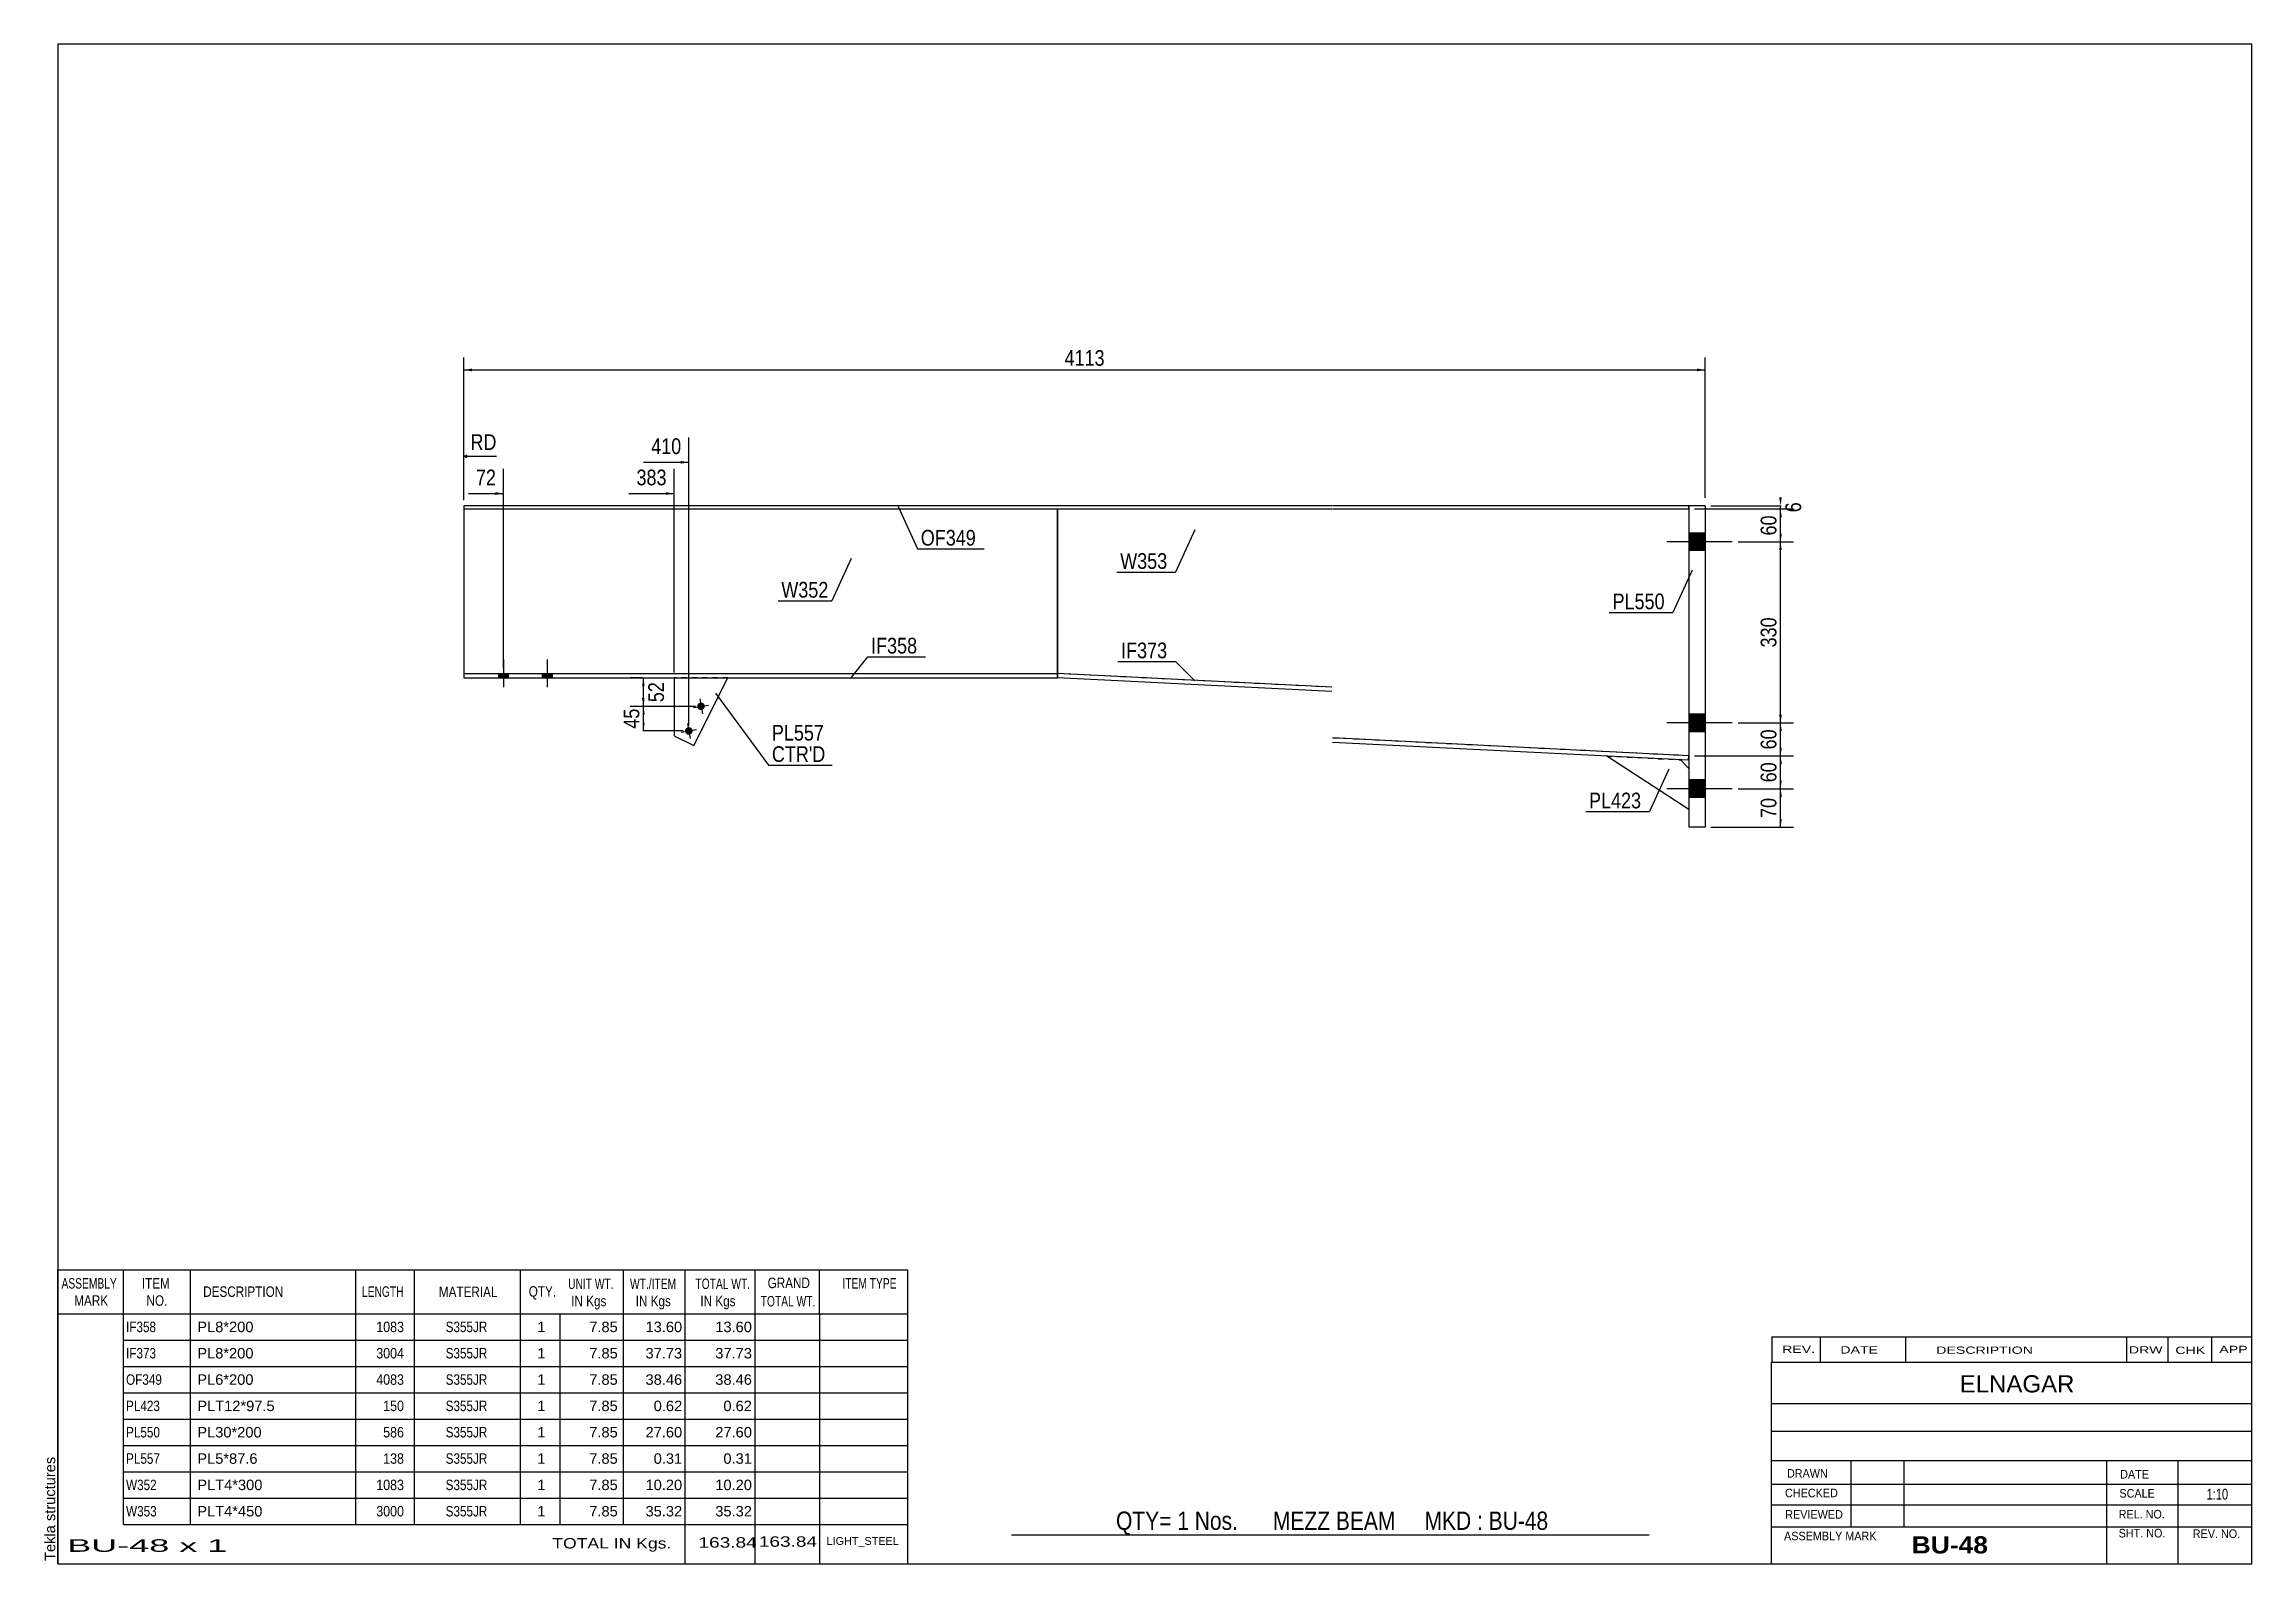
# Model space of a CAD drawing. Header units: millimetres. Extents: x -77 to 326, y -176 to 101.
import ezdxf

# ---------------------------------------------------------------- set-up
doc = ezdxf.new("R2010")
doc.units = ezdxf.units.MM
doc.linetypes.add('DXK_LINE_DOT1', pattern=[1.8814, 0.9407, -0.9407])
doc.styles.add('Arial', font='ARIAL.TTF', dxfattribs={"height": 0.2})
doc.styles.add('Arial Bold', font='ARIALBD.TTF', dxfattribs={"height": 0.2})
doc.styles.add('Arial Narrow', font='ARIALN.TTF', dxfattribs={"height": 0.2})

# ---------------------------------------------------------------- blocks, each defined once
blk = doc.blocks.new('Unknown-627396128-1211')
at = {"color": 5, "linetype": 'Continuous'}
for p, q in [((325.98, 100.73), (-74.02, 100.73)), ((-74.02, 100.73), (-74.02, -176.27)), ((325.98, -176.27), (325.98, 100.73)), ((-74.02, -176.27), (325.98, -176.27))]:
    blk.add_line(p, q, dxfattribs=at)
at = {"color": 174, "linetype": 'Continuous', "style": 'Arial'}
blk.add_text('Tekla structures', height=1.9102, rotation=90, dxfattribs=at).set_placement((-74.52, -175.77))
blk = doc.blocks.new('Part-627396128-1279 - 1232')
at = {"color": 2, "linetype": 'Continuous'}
for p, q in [((0, 16.6), (0, 16)), ((158.25, 16.6), (0, 16.6)), ((223.33, 16.6), (158.35, 16.6)), ((223.33, 16), (223.33, 16.6)), ((0, 16), (158.25, 16)), ((158.35, 16), (223.33, 16))]:
    blk.add_line(p, q, dxfattribs=at)
blk = doc.blocks.new('Part-627396128-1301 - 1232')
at = {"color": 2, "linetype": 'Continuous'}
blk.add_line((108.25, -14), (108.25, 16), dxfattribs=at)
at = {"color": 7, "linetype": 'DXK_LINE_DOT1'}
for p, q in [((108.25, 16), (158.25, 16)), ((158.35, 16), (223.33, 16)), ((223.33, 16), (223.33, -29)), ((158.25, -16.5), (108.25, -14)), ((223.33, -29), (158.35, -25.75))]:
    blk.add_line(p, q, dxfattribs=at)
blk = doc.blocks.new('Part-627396128-1323 - 1232')
at = {"color": 2, "linetype": 'Continuous'}
for p, q in [((0, -14), (0, -14.8)), ((0, -14), (108.25, -14)), ((0, -14.8), (108.25, -14.8)), ((108.25, -14), (108.25, -14.8))]:
    blk.add_line(p, q, dxfattribs=at)
blk = doc.blocks.new('Part-627396128-1345 - 1232')
at = {"color": 2, "linetype": 'Continuous'}
for p, q in [((108.21, -14.8), (108.25, -14)), ((158.25, -17.3), (108.21, -14.8)), ((158.25, -16.5), (108.25, -14)), ((223.33, -29), (158.35, -25.75)), ((223.29, -29.8), (158.35, -26.55)), ((223.29, -29.8), (223.33, -29))]:
    blk.add_line(p, q, dxfattribs=at)
blk = doc.blocks.new('Part-627396128-1367 - 1232')
at = {"color": 2, "linetype": 'Continuous'}
for p, q in [((226.33, 16.6), (223.33, 16.6)), ((223.33, 16.6), (223.33, -42)), ((226.33, 16.6), (226.33, -42)), ((226.33, -42), (223.33, -42))]:
    blk.add_line(p, q, dxfattribs=at)
blk = doc.blocks.new('Part-627396128-1389 - 1232')
at = {"color": 2, "linetype": 'Continuous'}
for p, q in [((223.33, -38.8), (208.35, -29.05)), ((221.83, -29.73), (223.33, -31.3))]:
    blk.add_line(p, q, dxfattribs=at)
at = {"color": 7, "linetype": 'DXK_LINE_DOT1'}
for p, q in [((208.35, -29.05), (221.83, -29.73)), ((223.33, -31.3), (223.33, -38.8))]:
    blk.add_line(p, q, dxfattribs=at)
blk = doc.blocks.new('Part-627396128-1442 - 1232')
at = {"color": 2, "linetype": 'Continuous'}
for p, q in [((38.32, -14.8), (38.32, -25.36)), ((41.9, -27.14), (48.13, -14.8)), ((38.32, -25.36), (41.9, -27.14))]:
    blk.add_line(p, q, dxfattribs=at)
at = {"color": 7, "linetype": 'DXK_LINE_DOT1'}
blk.add_line((48.13, -14.8), (38.32, -14.8), dxfattribs=at)
blk = doc.blocks.new('Part-627396128-1458 - 1232')
at = {"color": 2, "linetype": 'Continuous'}
for p, q in [((0, 16), (0, -14)), ((108.25, 16), (108.25, -14))]:
    blk.add_line(p, q, dxfattribs=at)
at = {"color": 7, "linetype": 'DXK_LINE_DOT1'}
for p, q in [((0, 16), (108.25, 16)), ((0, -14), (108.25, -14))]:
    blk.add_line(p, q, dxfattribs=at)
blk = doc.blocks.new('Bolt-627396128-1459 - 1232')
at = {"linetype": 'Continuous'}
for points in [[(6.35, -14.8), (8.15, -14.8), (8.15, -14), (6.35, -14)], [(6.35, -14.8), (8.15, -14.8), (8.15, -14), (6.35, -14)], [(14.35, -14.8), (16.15, -14.8), (16.15, -14), (14.35, -14)], [(14.35, -14.8), (16.15, -14.8), (16.15, -14), (14.35, -14)]]:
    blk.add_hatch(color=3, dxfattribs=at).paths.add_polyline_path(points)
at = {"color": 3, "linetype": 'Continuous'}
for p, q in [((7.25, -16.46), (7.25, -11.46)), ((7.25, -16.46), (7.25, -11.46)), ((15.25, -16.46), (15.25, -11.46)), ((15.25, -16.46), (15.25, -11.46)), ((6.35, -14.8), (6.35, -14)), ((6.35, -14.8), (6.35, -14)), ((8.15, -14.8), (8.15, -14)), ((8.15, -14.8), (8.15, -14)), ((14.35, -14.8), (14.35, -14)), ((14.35, -14.8), (14.35, -14)), ((16.15, -14.8), (16.15, -14)), ((16.15, -14.8), (16.15, -14))]:
    blk.add_line(p, q, dxfattribs=at)
blk = doc.blocks.new('Bolt-627396128-1460 - 1232')
at = {"linetype": 'Continuous'}
for points in [[(223.33, 11.6), (223.33, 8.4), (226.33, 8.4), (226.33, 11.6)], [(223.33, 11.6), (223.33, 8.4), (226.33, 8.4), (226.33, 11.6)], [(223.33, -21.4), (223.33, -24.6), (226.33, -24.6), (226.33, -21.4)], [(223.33, -21.4), (223.33, -24.6), (226.33, -24.6), (226.33, -21.4)], [(223.33, -33.4), (223.33, -36.6), (226.33, -36.6), (226.33, -33.4)], [(223.33, -33.4), (223.33, -36.6), (226.33, -36.6), (226.33, -33.4)]]:
    blk.add_hatch(color=3, dxfattribs=at).paths.add_polyline_path(points)
at = {"color": 3, "linetype": 'Continuous'}
for p, q in [((231.23, 10), (219.33, 10)), ((231.23, 10), (219.33, 10)), ((226.33, 11.6), (223.33, 11.6)), ((226.33, 11.6), (223.33, 11.6)), ((226.33, 8.4), (223.33, 8.4)), ((226.33, 8.4), (223.33, 8.4)), ((231.23, -23), (219.33, -23)), ((231.23, -23), (219.33, -23)), ((226.33, -21.4), (223.33, -21.4)), ((226.33, -21.4), (223.33, -21.4)), ((226.33, -24.6), (223.33, -24.6)), ((226.33, -24.6), (223.33, -24.6)), ((231.23, -35), (219.33, -35)), ((231.23, -35), (219.33, -35)), ((226.33, -33.4), (223.33, -33.4)), ((226.33, -33.4), (223.33, -33.4)), ((226.33, -36.6), (223.33, -36.6)), ((226.33, -36.6), (223.33, -36.6))]:
    blk.add_line(p, q, dxfattribs=at)
blk = doc.blocks.new('Bolt-627396128-1461 - 1232')
at = {"linetype": 'Continuous'}
blk.add_hatch(color=3, dxfattribs=at).paths.add_polyline_path([(43.91, -19.86, -1), (42.54, -20.1, -1)])
at = {"color": 3, "linetype": 'Continuous'}
for p, q in [((41.85, -20.22), (44.6, -19.74)), ((42.98, -18.6), (43.47, -21.36))]:
    blk.add_line(p, q, dxfattribs=at)
blk = doc.blocks.new('Bolt-627396128-1462 - 1232')
at = {"linetype": 'Continuous'}
blk.add_hatch(color=3, dxfattribs=at).paths.add_polyline_path([(41.69, -24.34, -1), (40.31, -24.58, -1)])
at = {"color": 3, "linetype": 'Continuous'}
for p, q in [((40.76, -23.08), (41.24, -25.84)), ((39.62, -24.7), (42.38, -24.22))]:
    blk.add_line(p, q, dxfattribs=at)
blk = doc.blocks.new('StraightDimension-627396128-2951 - 1232')
at = {"linetype": 'Continuous'}
for points in [[(32.47, -21.48), (32.72, -19.98), (32.97, -21.48)], [(32.97, -22.96), (32.72, -24.46), (32.47, -22.96)]]:
    blk.add_hatch(color=7, dxfattribs=at).paths.add_polyline_path(points)
at = {"color": 7, "linetype": 'Continuous'}
for p, q in [((42.22, -19.98), (30.47, -19.98)), ((32.72, -24.46), (32.72, -19.98)), ((40, -24.46), (30.47, -24.46))]:
    blk.add_line(p, q, dxfattribs=at)
at = {"color": 0}
blk.add_wipeout([(32.57, -19.79), (28.37, -19.79), (28.37, -24.65), (32.57, -24.65)], dxfattribs=at)
at = {"color": 3, "style": 'Arial Narrow'}
blk.add_text('45', height=2.863, rotation=90.0002, dxfattribs=at).set_placement((31.97, -24.05))
blk = doc.blocks.new('StraightDimension-627396128-1580 - 1232')
at = {"linetype": 'Continuous'}
blk.add_hatch(color=7, dxfattribs=at).paths.add_polyline_path([(39.5, 24.76), (41, 24.51), (39.5, 24.26)])
at = {"color": 7, "linetype": 'Continuous'}
for p, q in [((41, -23.46), (41, 29.01)), ((32.76, 24.51), (41, 24.51))]:
    blk.add_line(p, q, dxfattribs=at)
at = {"color": 0}
blk.add_wipeout([(40.22, 25.41), (40.22, 29.61), (33.54, 29.61), (33.54, 25.41)], dxfattribs=at)
at = {"color": 3, "style": 'Arial Narrow'}
blk.add_text('410', height=2.863, dxfattribs=at).set_placement((34.14, 26.01))
blk = doc.blocks.new('StraightDimension-627396128-1598 - 1232')
at = {"linetype": 'Continuous'}
for points in [[(1.5, 41.1), (0, 41.35), (1.5, 41.6)], [(224.83, 41.6), (226.33, 41.35), (224.83, 41.1)]]:
    blk.add_hatch(color=7, dxfattribs=at).paths.add_polyline_path(points)
at = {"color": 7, "linetype": 'Continuous'}
for p, q in [((0, 17.6), (0, 43.6)), ((0, 41.35), (226.33, 41.35)), ((226.33, 18), (226.33, 43.6))]:
    blk.add_line(p, q, dxfattribs=at)
at = {"color": 0}
blk.add_wipeout([(117.42, 41.5), (117.42, 45.7), (108.91, 45.7), (108.91, 41.5)], dxfattribs=at)
at = {"color": 3, "style": 'Arial Narrow'}
blk.add_text('4113', height=2.863, dxfattribs=at).set_placement((109.51, 42.1))
blk = doc.blocks.new('StraightDimension-627396128-1541 - 1232')
at = {"linetype": 'Continuous'}
blk.add_hatch(color=7, dxfattribs=at).paths.add_polyline_path([(5.72, 19.06), (7.22, 18.81), (5.72, 18.56)])
at = {"color": 7, "linetype": 'Continuous'}
for p, q in [((7.22, -13), (7.22, 23.31)), ((0.82, 18.81), (7.22, 18.81))]:
    blk.add_line(p, q, dxfattribs=at)
at = {"color": 0, "linetype": 'Continuous'}
blk.add_wipeout([(6.53, 26.16), (6.53, 30.36), (0.59, 30.36), (0.59, 26.16)], dxfattribs=at)
at = {"color": 3, "linetype": 'Continuous', "style": 'Arial Narrow'}
blk.add_text('RD', height=2.863, dxfattribs=at).set_placement((1.19, 26.76))
at = {"color": 0}
blk.add_wipeout([(6.45, 19.71), (6.45, 23.91), (1.59, 23.91), (1.59, 19.71)], dxfattribs=at)
at = {"color": 7, "linetype": 'Continuous'}
for p, q in [((0, 17.6), (0, 30.06)), ((0.5, 25.81), (0, 25.56)), ((0.5, 25.31), (0, 25.56)), ((5.93, 25.56), (0, 25.56))]:
    blk.add_line(p, q, dxfattribs=at)
at = {"color": 3, "style": 'Arial Narrow'}
blk.add_text('72', height=2.863, dxfattribs=at).set_placement((2.19, 20.31))
blk = doc.blocks.new('StraightDimension-627396128-1559 - 1232')
at = {"linetype": 'Continuous'}
blk.add_hatch(color=7, dxfattribs=at).paths.add_polyline_path([(36.82, 19.06), (38.32, 18.81), (36.82, 18.56)])
at = {"color": 7, "linetype": 'Continuous'}
for p, q in [((38.32, -13.8), (38.32, 23.31)), ((30.08, 18.81), (38.32, 18.81))]:
    blk.add_line(p, q, dxfattribs=at)
at = {"color": 0}
blk.add_wipeout([(37.54, 19.71), (37.54, 23.91), (30.86, 23.91), (30.86, 19.71)], dxfattribs=at)
at = {"color": 3, "style": 'Arial Narrow'}
blk.add_text('383', height=2.863, dxfattribs=at).set_placement((31.46, 20.31))
blk = doc.blocks.new('StraightDimension-627396128-2950 - 1232')
at = {"linetype": 'Continuous'}
for points in [[(32.47, -16.3), (32.72, -14.8), (32.97, -16.3)], [(32.97, -18.48), (32.72, -19.98), (32.47, -18.48)]]:
    blk.add_hatch(color=7, dxfattribs=at).paths.add_polyline_path(points)
at = {"color": 7, "linetype": 'Continuous'}
for p, q in [((32.42, -14.8), (30.32, -14.8)), ((32.72, -19.98), (32.72, -14.8)), ((42.22, -19.98), (30.32, -19.98))]:
    blk.add_line(p, q, dxfattribs=at)
at = {"color": 0}
blk.add_wipeout([(37.07, -14.96), (32.87, -14.96), (32.87, -19.82), (37.07, -19.82)], dxfattribs=at)
at = {"color": 3, "style": 'Arial Narrow'}
blk.add_text('52', height=2.863, rotation=90.0002, dxfattribs=at).set_placement((36.47, -19.22))
blk = doc.blocks.new('StraightDimension-627396128-3681 - 1232')
at = {"linetype": 'Continuous'}
for points in [[(240.29, 18.1), (240.04, 16.6), (239.79, 18.1)], [(239.79, 14.5), (240.04, 16), (240.29, 14.5)]]:
    blk.add_hatch(color=7, dxfattribs=at).paths.add_polyline_path(points)
at = {"color": 7, "linetype": 'Continuous'}
for p, q in [((227.33, 16.6), (242.29, 16.6)), ((240.04, 16), (240.04, 16.6)), ((224.33, 16), (242.29, 16))]:
    blk.add_line(p, q, dxfattribs=at)
at = {"color": 0}
blk.add_wipeout([(244.39, 17.81), (240.19, 17.81), (240.19, 14.79), (244.39, 14.79)], dxfattribs=at)
at = {"color": 3, "style": 'Arial Narrow'}
blk.add_text('6', height=2.86, rotation=90.0002, dxfattribs=at).set_placement((243.79, 15.39))
blk = doc.blocks.new('StraightDimension-627396128-3682 - 1232')
at = {"linetype": 'Continuous'}
for points in [[(239.79, 14.5), (240.04, 16), (240.29, 14.5)], [(240.29, 11.5), (240.04, 10), (239.79, 11.5)]]:
    blk.add_hatch(color=7, dxfattribs=at).paths.add_polyline_path(points)
at = {"color": 7, "linetype": 'Continuous'}
for p, q in [((224.33, 16), (242.44, 16)), ((240.04, 10), (240.04, 16)), ((232.33, 10), (242.44, 10))]:
    blk.add_line(p, q, dxfattribs=at)
at = {"color": 0}
blk.add_wipeout([(239.89, 15.43), (235.69, 15.43), (235.69, 10.57), (239.89, 10.57)], dxfattribs=at)
at = {"color": 3, "style": 'Arial Narrow'}
blk.add_text('60', height=2.863, rotation=90.0002, dxfattribs=at).set_placement((239.29, 11.17))
blk = doc.blocks.new('StraightDimension-627396128-3683 - 1232')
at = {"linetype": 'Continuous'}
for points in [[(239.79, 8.5), (240.04, 10), (240.29, 8.5)], [(240.29, -21.5), (240.04, -23), (239.79, -21.5)]]:
    blk.add_hatch(color=7, dxfattribs=at).paths.add_polyline_path(points)
at = {"color": 7, "linetype": 'Continuous'}
for p, q in [((232.33, 10), (242.44, 10)), ((240.04, -23), (240.04, 10)), ((232.33, -23), (242.44, -23))]:
    blk.add_line(p, q, dxfattribs=at)
at = {"color": 0}
blk.add_wipeout([(239.89, -3.16), (235.69, -3.16), (235.69, -9.84), (239.89, -9.84)], dxfattribs=at)
at = {"color": 3, "style": 'Arial Narrow'}
blk.add_text('330', height=2.863, rotation=90.0002, dxfattribs=at).set_placement((239.29, -9.24))
blk = doc.blocks.new('StraightDimension-627396128-3684 - 1232')
at = {"linetype": 'Continuous'}
for points in [[(239.79, -24.5), (240.04, -23), (240.29, -24.5)], [(240.29, -27.5), (240.04, -29), (239.79, -27.5)]]:
    blk.add_hatch(color=7, dxfattribs=at).paths.add_polyline_path(points)
at = {"color": 7, "linetype": 'Continuous'}
for p, q in [((232.33, -23), (242.44, -23)), ((240.04, -29), (240.04, -23)), ((224.33, -29), (242.44, -29))]:
    blk.add_line(p, q, dxfattribs=at)
at = {"color": 0}
blk.add_wipeout([(239.89, -23.57), (235.69, -23.57), (235.69, -28.43), (239.89, -28.43)], dxfattribs=at)
at = {"color": 3, "style": 'Arial Narrow'}
blk.add_text('60', height=2.863, rotation=90.0002, dxfattribs=at).set_placement((239.29, -27.83))
blk = doc.blocks.new('StraightDimension-627396128-3685 - 1232')
at = {"linetype": 'Continuous'}
for points in [[(239.79, -30.5), (240.04, -29), (240.29, -30.5)], [(240.29, -33.5), (240.04, -35), (239.79, -33.5)]]:
    blk.add_hatch(color=7, dxfattribs=at).paths.add_polyline_path(points)
at = {"color": 7, "linetype": 'Continuous'}
for p, q in [((224.33, -29), (242.44, -29)), ((240.04, -35), (240.04, -29)), ((232.33, -35), (242.44, -35))]:
    blk.add_line(p, q, dxfattribs=at)
at = {"color": 0}
blk.add_wipeout([(239.89, -29.57), (235.69, -29.57), (235.69, -34.43), (239.89, -34.43)], dxfattribs=at)
at = {"color": 3, "style": 'Arial Narrow'}
blk.add_text('60', height=2.863, rotation=90.0002, dxfattribs=at).set_placement((239.29, -33.83))
blk = doc.blocks.new('StraightDimension-627396128-3686 - 1232')
at = {"linetype": 'Continuous'}
for points in [[(239.79, -36.5), (240.04, -35), (240.29, -36.5)], [(240.29, -40.5), (240.04, -42), (239.79, -40.5)]]:
    blk.add_hatch(color=7, dxfattribs=at).paths.add_polyline_path(points)
at = {"color": 7, "linetype": 'Continuous'}
for p, q in [((232.33, -35), (242.44, -35)), ((240.04, -42), (240.04, -35)), ((227.33, -42), (242.44, -42))]:
    blk.add_line(p, q, dxfattribs=at)
at = {"color": 0}
blk.add_wipeout([(239.89, -36.07), (235.69, -36.07), (235.69, -40.93), (239.89, -40.93)], dxfattribs=at)
at = {"color": 3, "style": 'Arial Narrow'}
blk.add_text('70', height=2.863, rotation=90.0002, dxfattribs=at).set_placement((239.29, -40.33))
blk = doc.blocks.new('CBS_CALLOFF-627396128-3725')
at = {"color": 7, "linetype": 'Continuous'}
blk.add_line((99.86, -171), (216.09, -171.02), dxfattribs=at)
at = {"color": 3, "linetype": 'Continuous', "style": 'Arial Narrow'}
blk.add_text('QTY= 1 Nos.      MEZZ BEAM     MKD : BU-48', height=3.3405, dxfattribs=at).set_placement((118.89, -170.11))
blk = doc.blocks.new('CBS_BOM-627396128-3724')
at = {"color": 7, "linetype": 'Continuous'}
for p, q in [((-74.05, -130.7), (-74.05, -122.7)), ((-74.05, -122.7), (80.87, -122.7)), ((-62.05, -130.7), (-62.05, -122.7)), ((-49.86, -130.7), (-49.86, -122.7)), ((-19.7, -130.7), (-19.7, -122.7)), ((-9.02, -130.7), (-9.02, -122.7)), ((10.3, -130.7), (10.3, -122.7)), ((29.1, -130.7), (29.1, -122.7)), ((40.31, -130.7), (40.31, -122.7)), ((53.1, -130.7), (53.1, -122.7)), ((64.85, -130.7), (64.85, -122.7)), ((80.87, -122.71), (80.86, -130.69)), ((-74.05, -130.7), (80.87, -130.7)), ((-74.05, -135.5), (-74.05, -130.7)), ((-62.05, -135.5), (-62.05, -130.7)), ((-49.86, -135.5), (-49.86, -130.7)), ((-19.7, -135.5), (-19.7, -130.7)), ((-9.02, -135.5), (-9.02, -130.7)), ((10.3, -135.5), (10.3, -130.7)), ((17.56, -135.5), (17.56, -130.7)), ((29.1, -135.5), (29.1, -130.7)), ((40.31, -135.5), (40.31, -130.7)), ((53.1, -135.5), (53.1, -130.7)), ((64.86, -135.5), (64.86, -130.7)), ((80.87, -130.7), (80.87, -135.5)), ((-74.05, -140.3), (-74.05, -135.5)), ((-62.05, -135.5), (80.87, -135.5)), ((-62.05, -140.3), (-62.05, -135.5)), ((-49.86, -140.3), (-49.86, -135.5)), ((-19.7, -140.3), (-19.7, -135.5)), ((-9.02, -140.3), (-9.02, -135.5)), ((10.3, -140.3), (10.3, -135.5)), ((17.56, -140.3), (17.56, -135.5)), ((29.1, -140.3), (29.1, -135.5)), ((40.31, -140.3), (40.31, -135.5)), ((53.1, -140.3), (53.1, -135.5)), ((64.86, -140.3), (64.86, -135.5)), ((80.87, -135.5), (80.87, -140.3)), ((-74.05, -145.1), (-74.05, -140.3)), ((-62.05, -140.3), (80.87, -140.3)), ((-62.05, -145.1), (-62.05, -140.3)), ((-49.86, -145.1), (-49.86, -140.3)), ((-19.7, -145.1), (-19.7, -140.3)), ((-9.02, -145.1), (-9.02, -140.3)), ((10.3, -145.1), (10.3, -140.3)), ((17.56, -145.1), (17.56, -140.3)), ((29.1, -145.1), (29.1, -140.3)), ((40.31, -145.1), (40.31, -140.3)), ((53.1, -145.1), (53.1, -140.3)), ((64.86, -145.1), (64.86, -140.3)), ((80.87, -140.3), (80.87, -145.1)), ((-74.05, -149.9), (-74.05, -145.1)), ((-62.05, -145.1), (80.87, -145.1)), ((-62.05, -149.9), (-62.05, -145.1)), ((-49.86, -149.9), (-49.86, -145.1)), ((-19.7, -149.9), (-19.7, -145.1)), ((-9.02, -149.9), (-9.02, -145.1)), ((10.3, -149.9), (10.3, -145.1)), ((17.56, -149.9), (17.56, -145.1)), ((29.1, -149.9), (29.1, -145.1)), ((40.31, -149.9), (40.31, -145.1)), ((53.1, -149.9), (53.1, -145.1)), ((64.86, -149.9), (64.86, -145.1)), ((80.87, -145.1), (80.87, -149.9)), ((-74.05, -154.7), (-74.05, -149.9)), ((-62.05, -149.9), (80.87, -149.9)), ((-62.05, -154.7), (-62.05, -149.9)), ((-49.86, -154.7), (-49.86, -149.9)), ((-19.7, -154.7), (-19.7, -149.9)), ((-9.02, -154.7), (-9.02, -149.9)), ((10.3, -154.7), (10.3, -149.9)), ((17.56, -154.7), (17.56, -149.9)), ((29.1, -154.7), (29.1, -149.9)), ((40.31, -154.7), (40.31, -149.9)), ((53.1, -154.7), (53.1, -149.9)), ((64.86, -154.7), (64.86, -149.9)), ((80.87, -149.9), (80.87, -154.7)), ((-74.05, -159.5), (-74.05, -154.7)), ((-62.05, -154.7), (80.87, -154.7)), ((-62.05, -159.5), (-62.05, -154.7)), ((-49.86, -159.5), (-49.86, -154.7)), ((-19.7, -159.5), (-19.7, -154.7)), ((-9.02, -159.5), (-9.02, -154.7)), ((10.3, -159.5), (10.3, -154.7)), ((17.56, -159.5), (17.56, -154.7)), ((29.1, -159.5), (29.1, -154.7)), ((40.31, -159.5), (40.31, -154.7)), ((53.1, -159.5), (53.1, -154.7)), ((64.86, -159.5), (64.86, -154.7)), ((80.87, -154.7), (80.87, -159.5)), ((-74.05, -164.3), (-74.05, -159.5)), ((-62.05, -159.5), (80.87, -159.5)), ((-62.05, -164.3), (-62.05, -159.5)), ((-49.86, -164.3), (-49.86, -159.5)), ((-19.7, -164.3), (-19.7, -159.5)), ((-9.02, -164.3), (-9.02, -159.5)), ((10.3, -164.3), (10.3, -159.5)), ((17.56, -164.3), (17.56, -159.5)), ((29.1, -164.3), (29.1, -159.5)), ((40.31, -164.3), (40.31, -159.5)), ((53.1, -164.3), (53.1, -159.5)), ((64.86, -164.3), (64.86, -159.5)), ((80.87, -159.5), (80.87, -164.3)), ((-74.05, -169.1), (-74.05, -164.3)), ((-62.05, -164.3), (80.87, -164.3)), ((-62.05, -169.1), (-62.05, -164.3)), ((-49.86, -169.1), (-49.86, -164.3)), ((-19.7, -169.1), (-19.7, -164.3)), ((-9.02, -169.1), (-9.02, -164.3)), ((10.3, -169.1), (10.3, -164.3)), ((17.56, -169.1), (17.56, -164.3)), ((29.1, -169.1), (29.1, -164.3)), ((40.31, -169.1), (40.31, -164.3)), ((53.1, -169.1), (53.1, -164.3)), ((64.86, -169.1), (64.86, -164.3)), ((80.87, -164.3), (80.87, -169.1)), ((-74.05, -176.3), (-74.05, -169.12)), ((-62.05, -169.1), (80.87, -169.1)), ((40.31, -176.3), (40.31, -169.12)), ((53.1, -176.3), (53.1, -169.12)), ((64.9, -176.3), (64.9, -169.12)), ((80.87, -169.1), (80.87, -176.3)), ((-74.05, -176.3), (80.87, -176.3))]:
    blk.add_line(p, q, dxfattribs=at)
at = {"color": 3, "linetype": 'Continuous', "style": 'Arial'}
for s, height, width, p in [('ASSEMBLY', 1.91, 0.7, (-73.37, -126.12)), ('ITEM', 1.91, 0.8, (-58.73, -126.12)), ('UNIT WT.', 1.91, 0.7, (18.99, -126.2)), ('WT./ITEM', 1.91, 0.7, (30.28, -126.2)), ('TOTAL WT.', 1.91, 0.7, (42.21, -126.2)), ('GRAND', 1.91, 0.8, (55.37, -126.04)), ('ITEM TYPE', 1.91, 0.7, (69.01, -126.12)), ('MARK', 1.91, 0.8, (-71.05, -129.26)), ('NO.', 1.91, 0.8, (-57.87, -129.26)), ('DESCRIPTION', 1.9102, 0.8, (-47.54, -127.63)), ('LENGTH', 1.91, 0.7, (-18.59, -127.63)), ('MATERIAL', 1.91, 0.8, (-4.57, -127.68)), ('QTY.', 1.91, 0.8, (11.82, -127.6)), ('IN Kgs', 1.91, 0.8, (19.56, -129.34)), ('IN Kgs', 1.91, 0.8, (31.32, -129.34)), ('IN Kgs', 1.91, 0.8, (43.11, -129.34)), ('TOTAL WT.', 1.91, 0.7, (54.11, -129.38))]:
    blk.add_text(s, height=height, dxfattribs=dict(at, width=width)).set_placement(p)
at = {"color": 7, "linetype": 'Continuous', "style": 'Arial'}
for s, width, p in [('IF358', 0.8, (-61.6, -134.06)), ('1083', 0.85, (-15.98, -134.06)), ('S355JR', 0.8, (-3.33, -134.06)), ('IF373', 0.8, (-61.6, -138.86)), ('3004', 0.85, (-15.98, -138.86)), ('S355JR', 0.8, (-3.33, -138.86)), ('OF349', 0.8, (-61.6, -143.66)), ('4083', 0.85, (-15.98, -143.66)), ('S355JR', 0.8, (-3.33, -143.66)), ('PL423', 0.8, (-61.6, -148.46)), ('150', 0.85, (-14.72, -148.46)), ('S355JR', 0.8, (-3.33, -148.46)), ('PL550', 0.8, (-61.6, -153.26)), ('586', 0.85, (-14.72, -153.26)), ('S355JR', 0.8, (-3.33, -153.26)), ('PL557', 0.8, (-61.6, -158.06)), ('138', 0.85, (-14.72, -158.06)), ('S355JR', 0.8, (-3.33, -158.06)), ('W352', 0.8, (-61.6, -162.86)), ('1083', 0.85, (-15.98, -162.86)), ('S355JR', 0.8, (-3.33, -162.86)), ('W353', 0.8, (-61.6, -167.66)), ('3000', 0.85, (-15.98, -167.66)), ('S355JR', 0.8, (-3.33, -167.66))]:
    blk.add_text(s, height=1.91, dxfattribs=dict(at, width=width)).set_placement(p)
for s, p in [('PL8*200', (-48.61, -134.06)), ('1', (13.39, -134.06)), ('7.85', (22.85, -134.06)), ('13.60', (33.11, -134.06)), ('13.60', (45.83, -134.06)), ('PL8*200', (-48.61, -138.86)), ('1', (13.39, -138.86)), ('7.85', (22.85, -138.86)), ('37.73', (33.11, -138.86)), ('37.73', (45.83, -138.86)), ('PL6*200', (-48.61, -143.66)), ('1', (13.39, -143.66)), ('7.85', (22.85, -143.66)), ('38.46', (33.11, -143.66)), ('38.46', (45.83, -143.66)), ('PLT12*97.5', (-48.61, -148.46)), ('1', (13.39, -148.46)), ('7.85', (22.85, -148.46)), ('0.62', (34.6, -148.46)), ('0.62', (47.31, -148.46)), ('PL30*200', (-48.61, -153.26)), ('1', (13.39, -153.26)), ('7.85', (22.85, -153.26)), ('27.60', (33.11, -153.26)), ('27.60', (45.83, -153.26)), ('PL5*87.6', (-48.61, -158.06)), ('1', (13.39, -158.06)), ('7.85', (22.85, -158.06)), ('0.31', (34.6, -158.06)), ('0.31', (47.31, -158.06)), ('PLT4*300', (-48.61, -162.86)), ('1', (13.39, -162.86)), ('7.85', (22.85, -162.86)), ('10.20', (33.11, -162.86)), ('10.20', (45.83, -162.86)), ('PLT4*450', (-48.61, -167.66)), ('1', (13.39, -167.66)), ('7.85', (22.85, -167.66)), ('35.32', (33.11, -167.66)), ('35.32', (45.83, -167.66))]:
    blk.add_text(s, height=1.91, dxfattribs=at).set_placement(p)
at = {"color": 6, "linetype": 'Continuous', "style": 'Arial'}
for s, height, width, p in [('BU-48 x 1', 2.292, 2.05, (-72.33, -174.11)), ('TOTAL IN Kgs.', 1.9102, 1.2, (16.11, -173.5)), ('163.84', 1.91, 1.3, (42.77, -173.35)), ('163.84', 1.91, 1.3, (53.77, -173.19))]:
    blk.add_text(s, height=height, dxfattribs=dict(at, width=width)).set_placement(p)
blk.add_text('LIGHT_STEEL', height=1.4135, dxfattribs=at).set_placement((66.12, -172.84))
blk = doc.blocks.new('CBS_NAME_BLOG-627396128-3726')
at = {"color": 7, "linetype": 'Continuous'}
for p, q in [((238.38, -139.52), (325.9, -139.52)), ((238.38, -176.22), (238.38, -139.52)), ((238.39, -147.05), (325.9, -147.05)), ((238.46, -152.11), (325.98, -152.11)), ((238.38, -157.48), (325.9, -157.48)), ((252.91, -169.58), (252.91, -157.49)), ((262.59, -169.56), (262.59, -157.49)), ((299.51, -176.22), (299.51, -157.49)), ((312.56, -176.22), (312.56, -157.48)), ((238.39, -161.78), (325.98, -161.76)), ((238.38, -165.52), (325.9, -165.52)), ((238.38, -169.57), (325.9, -169.57)), ((238.38, -176.27), (325.98, -176.27))]:
    blk.add_line(p, q, dxfattribs=at)
at = {"color": 3, "linetype": 'Continuous', "style": 'Arial'}
blk.add_text('ELNAGAR', height=3.133, dxfattribs=at).set_placement((272.71, -145.05))
at = {"color": 3, "linetype": 'Continuous'}
for s, height, style, width, p in [('DRAWN', 1.566, 'Arial', 0.9, (241.22, -160.59)), ('DATE', 1.566, 'Arial', 0.9, (301.98, -160.75)), ('CHECKED', 1.566, 'Arial', 0.9, (240.87, -164.16)), ('SCALE', 1.566, 'Arial', 0.9, (301.83, -164.23)), ('1:10', 1.957, 'Arial Narrow', 0.9, (317.72, -164.58)), ('REVIEWED', 1.566, 'Arial', 0.9, (240.9, -168.08)), ('REL. NO.', 1.566, 'Arial', 0.9, (301.69, -168.03)), ('ASSEMBLY MARK', 1.5663, 'Arial', 0.9, (240.69, -172.01)), ('BU-48', 3.131, 'Arial Bold', 1.1, (263.96, -174.41)), ('SHT. NO.', 1.566, 'Arial', 0.9, (301.69, -171.49)), ('REV. NO.', 1.566, 'Arial', 0.9, (315.21, -171.59))]:
    blk.add_text(s, height=height, dxfattribs=dict(at, style=style, width=width)).set_placement(p)
blk = doc.blocks.new('CBS_REVISION-627396128-3727')
at = {"color": 7, "linetype": 'Continuous'}
for p, q in [((238.47, -134.88), (238.47, -139.52)), ((238.47, -134.89), (325.97, -134.89)), ((247.26, -134.89), (247.26, -139.52)), ((262.86, -134.89), (262.86, -139.45)), ((303.12, -134.89), (303.12, -139.51)), ((310.66, -134.89), (310.66, -139.52)), ((318.61, -134.89), (318.61, -139.52)), ((238.47, -139.52), (325.97, -139.52))]:
    blk.add_line(p, q, dxfattribs=at)
at = {"color": 7, "style": 'Arial Narrow', "width": 1.7}
for s, height, p in [('REV.', 1.326, (240.33, -137.84)), ('DATE', 1.326, (250.95, -137.96)), ('DESCRIPTION', 1.3257, (268.43, -138.01)), ('DRW', 1.326, (303.55, -137.95)), ('CHK', 1.326, (312.03, -138.04)), ('APP', 1.326, (320.04, -137.88))]:
    blk.add_text(s, height=height, dxfattribs=at).set_placement(p)
blk = doc.blocks.new('Mark-627396128-1275 - 1232')
at = {"color": 0}
blk.add_wipeout([(93.33, 9.32), (93.33, 12.32), (83.29, 12.32), (83.29, 9.32)], dxfattribs=at)
blk.add_wipeout([(93.33, 9.32), (93.33, 12.32), (83.29, 12.32), (83.29, 9.32)], dxfattribs=at)
at = {"color": 7, "linetype": 'Continuous'}
for p, q in [((79.15, 16.45), (82.69, 8.72)), ((82.69, 8.72), (94.83, 8.72))]:
    blk.add_line(p, q, dxfattribs=at)
at = {"color": 3, "style": 'Arial Narrow'}
blk.add_text('OF349', height=2.863, dxfattribs=at).set_placement((83.29, 9.32))
blk = doc.blocks.new('Mark-627396128-1297 - 1232')
at = {"color": 0}
blk.add_wipeout([(128.24, 5.08), (128.24, 8.08), (119.65, 8.08), (119.65, 5.08)], dxfattribs=at)
blk.add_wipeout([(128.24, 5.08), (128.24, 8.08), (119.65, 8.08), (119.65, 5.08)], dxfattribs=at)
at = {"color": 7, "linetype": 'Continuous'}
for p in [(133.27, 12.21), (119.05, 4.48)]:
    blk.add_line(p, (129.74, 4.48), dxfattribs=at)
at = {"color": 3, "style": 'Arial Narrow'}
blk.add_text('W353', height=2.863, dxfattribs=at).set_placement((119.65, 5.08))
blk = doc.blocks.new('Mark-627396128-1341 - 1232')
at = {"color": 0}
blk.add_wipeout([(128.22, -11.22), (128.22, -8.22), (119.81, -8.22), (119.81, -11.22)], dxfattribs=at)
blk.add_wipeout([(128.22, -11.22), (128.22, -8.22), (119.81, -8.22), (119.81, -11.22)], dxfattribs=at)
at = {"color": 7, "linetype": 'Continuous'}
for p in [(119.21, -11.82), (133.25, -15.36)]:
    blk.add_line(p, (129.72, -11.82), dxfattribs=at)
at = {"color": 3, "style": 'Arial Narrow'}
blk.add_text('IF373', height=2.863, dxfattribs=at).set_placement((119.81, -11.22))
blk = doc.blocks.new('Mark-627396128-1319 - 1232')
at = {"color": 0}
blk.add_wipeout([(82.64, -10.35), (82.64, -7.35), (74.23, -7.35), (74.23, -10.35)], dxfattribs=at)
blk.add_wipeout([(82.64, -10.35), (82.64, -7.35), (74.23, -7.35), (74.23, -10.35)], dxfattribs=at)
at = {"color": 7, "linetype": 'Continuous'}
for p, q in [((70.59, -14.8), (73.63, -10.95)), ((73.63, -10.95), (84.14, -10.95))]:
    blk.add_line(p, q, dxfattribs=at)
at = {"color": 3, "style": 'Arial Narrow'}
blk.add_text('IF358', height=2.863, dxfattribs=at).set_placement((74.23, -10.35))
blk = doc.blocks.new('Mark-627396128-1363 - 1232')
at = {"color": 0}
blk.add_wipeout([(218.93, -2.28), (218.93, 0.72), (209.42, 0.72), (209.42, -2.28)], dxfattribs=at)
blk.add_wipeout([(218.93, -2.28), (218.93, 0.72), (209.42, 0.72), (209.42, -2.28)], dxfattribs=at)
at = {"color": 7, "linetype": 'Continuous'}
for p in [(223.96, 4.85), (208.82, -2.88)]:
    blk.add_line(p, (220.43, -2.88), dxfattribs=at)
at = {"color": 3, "style": 'Arial Narrow'}
blk.add_text('PL550', height=2.863, dxfattribs=at).set_placement((209.42, -2.28))
blk = doc.blocks.new('Mark-627396128-1385 - 1232')
at = {"color": 0}
blk.add_wipeout([(214.64, -38.58), (214.64, -35.58), (205.13, -35.58), (205.13, -38.58)], dxfattribs=at)
blk.add_wipeout([(214.64, -38.58), (214.64, -35.58), (205.13, -35.58), (205.13, -38.58)], dxfattribs=at)
at = {"color": 7, "linetype": 'Continuous'}
for p in [(219.67, -31.44), (204.53, -39.18)]:
    blk.add_line(p, (216.14, -39.18), dxfattribs=at)
at = {"color": 3, "style": 'Arial Narrow'}
blk.add_text('PL423', height=2.863, dxfattribs=at).set_placement((205.13, -38.58))
blk = doc.blocks.new('Mark-627396128-1438 - 1232')
at = {"color": 0}
blk.add_wipeout([(65.65, -26.22), (65.65, -23.22), (56.15, -23.22), (56.15, -26.22)], dxfattribs=at)
blk.add_wipeout([(65.65, -26.22), (65.65, -23.22), (56.15, -23.22), (56.15, -26.22)], dxfattribs=at)
blk.add_wipeout([(65.9, -30.12), (65.9, -27.12), (56.15, -27.12), (56.15, -30.12)], dxfattribs=at)
blk.add_wipeout([(65.9, -30.12), (65.9, -27.12), (56.15, -27.12), (56.15, -30.12)], dxfattribs=at)
at = {"color": 7, "linetype": 'Continuous'}
for p, q in [((45.85, -17.6), (55.55, -30.72)), ((55.55, -30.72), (67.15, -30.72))]:
    blk.add_line(p, q, dxfattribs=at)
at = {"color": 3, "style": 'Arial Narrow'}
blk.add_text('PL557', height=2.863, dxfattribs=at).set_placement((56.15, -26.22))
at = {"color": 1, "style": 'Arial Narrow'}
blk.add_text("CTR'D", height=2.863, dxfattribs=at).set_placement((56.15, -30.12))
blk = doc.blocks.new('Mark-627396128-1454 - 1232')
at = {"color": 0}
blk.add_wipeout([(66.46, -0.16), (66.46, 2.84), (57.87, 2.84), (57.87, -0.16)], dxfattribs=at)
blk.add_wipeout([(66.46, -0.16), (66.46, 2.84), (57.87, 2.84), (57.87, -0.16)], dxfattribs=at)
at = {"color": 7, "linetype": 'Continuous'}
for p in [(70.59, 6.98), (57.27, -0.76)]:
    blk.add_line(p, (67.06, -0.76), dxfattribs=at)
at = {"color": 3, "style": 'Arial Narrow'}
blk.add_text('W352', height=2.863, dxfattribs=at).set_placement((57.87, -0.16))

msp = doc.modelspace()

# ---------------------------------------------------------------- block references
for name in ['Unknown-627396128-1211', 'Part-627396128-1279 - 1232', 'Part-627396128-1367 - 1232', 'Part-627396128-1458 - 1232', 'Part-627396128-1301 - 1232', 'Bolt-627396128-1460 - 1232', 'Bolt-627396128-1459 - 1232', 'Part-627396128-1323 - 1232', 'Part-627396128-1442 - 1232', 'Part-627396128-1345 - 1232', 'Bolt-627396128-1461 - 1232', 'Bolt-627396128-1462 - 1232', 'Part-627396128-1389 - 1232', 'CBS_BOM-627396128-3724', 'CBS_REVISION-627396128-3727', 'CBS_NAME_BLOG-627396128-3726', 'CBS_CALLOFF-627396128-3725']:
    msp.add_blockref(name, (0, 0))

# ---------------------------------------------------------------- next in the draw order: block references
for name in ['Mark-627396128-1297 - 1232', 'Mark-627396128-1454 - 1232', 'Mark-627396128-1363 - 1232', 'Mark-627396128-1319 - 1232', 'Mark-627396128-1341 - 1232', 'StraightDimension-627396128-2951 - 1232', 'Mark-627396128-1438 - 1232', 'Mark-627396128-1385 - 1232']:
    msp.add_blockref(name, (0, 0))

# ---------------------------------------------------------------- next in the draw order: block references
msp.add_blockref('StraightDimension-627396128-1580 - 1232', (0, 0))

# ---------------------------------------------------------------- next in the draw order: block references
msp.add_blockref('StraightDimension-627396128-1598 - 1232', (0, 0))

# ---------------------------------------------------------------- next in the draw order: block references
for name in ['StraightDimension-627396128-1541 - 1232', 'StraightDimension-627396128-1559 - 1232', 'Mark-627396128-1275 - 1232', 'StraightDimension-627396128-3681 - 1232']:
    msp.add_blockref(name, (0, 0))

# ---------------------------------------------------------------- next in the draw order: block references
for name in ['StraightDimension-627396128-3682 - 1232', 'StraightDimension-627396128-2950 - 1232']:
    msp.add_blockref(name, (0, 0))

# ---------------------------------------------------------------- next in the draw order: block references
msp.add_blockref('StraightDimension-627396128-3683 - 1232', (0, 0))

# ---------------------------------------------------------------- next in the draw order: block references
msp.add_blockref('StraightDimension-627396128-3684 - 1232', (0, 0))

# ---------------------------------------------------------------- next in the draw order: block references
msp.add_blockref('StraightDimension-627396128-3685 - 1232', (0, 0))

# ---------------------------------------------------------------- next in the draw order: block references
msp.add_blockref('StraightDimension-627396128-3686 - 1232', (0, 0))

doc.saveas('drawing.dxf')
